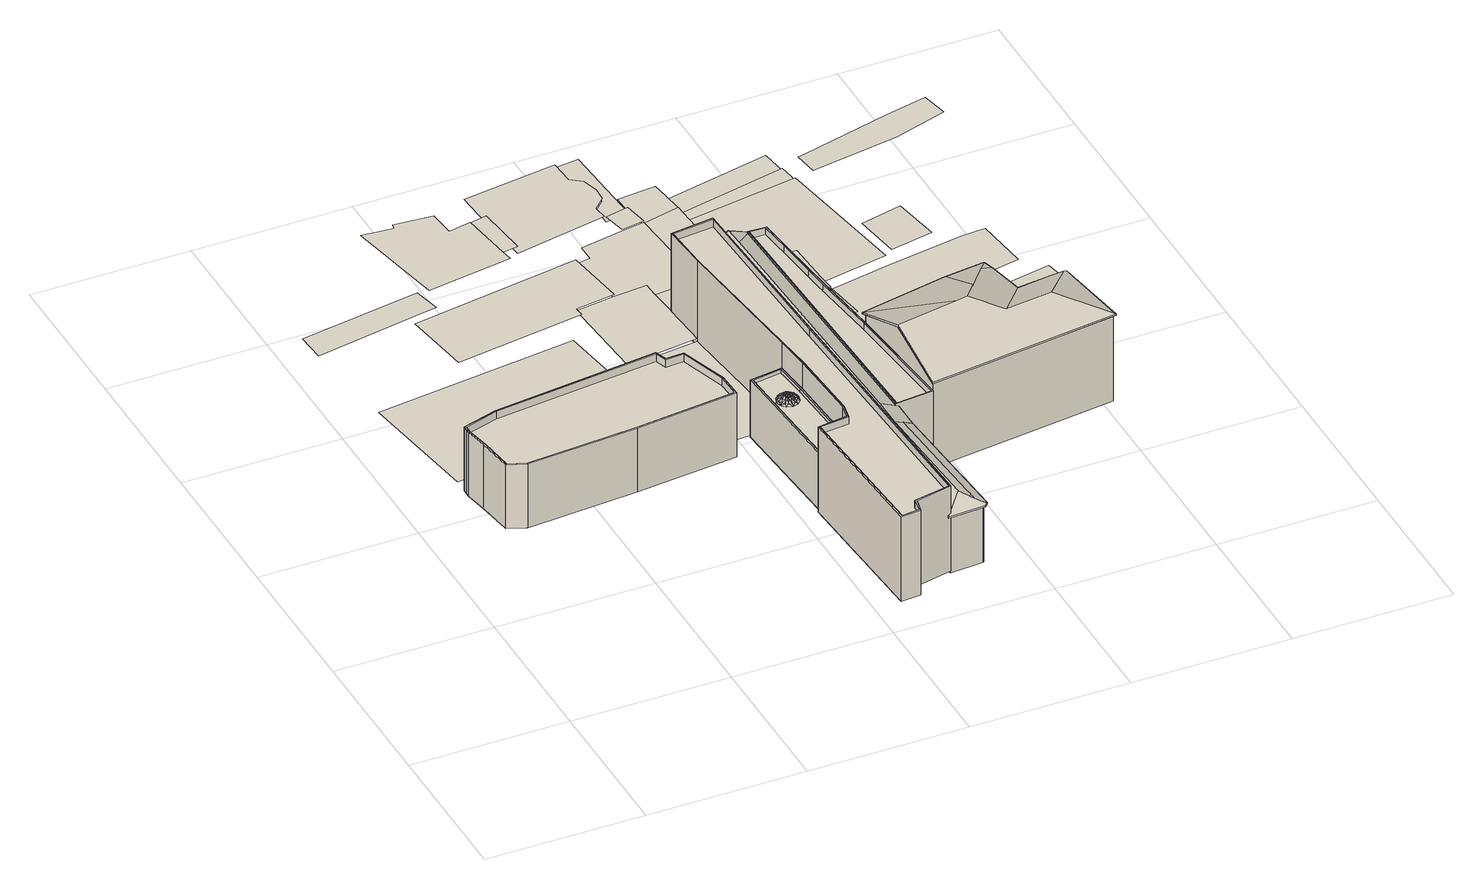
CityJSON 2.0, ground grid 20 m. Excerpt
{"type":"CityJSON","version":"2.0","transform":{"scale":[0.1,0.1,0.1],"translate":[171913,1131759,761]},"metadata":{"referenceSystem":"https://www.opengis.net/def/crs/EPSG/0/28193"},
"CityObjects":{
"building1":{"type":"Building","attributes":{"numberOfFloors":{"value":2,"sources":[{"name":"Amiran Atlas, sheet 12, map 4.3","type":"Secondary cartographic source"}],"paradata":{"author":"Beatrice Vaienti","date":"29-05-2023","comments":"In the atlas the value is \"1-3\", we have chosen a random value between 1 and 3 assigning a higher probability to 1 and 2 floors, respectively p=[0.35,0.35,0.3] for 1, 2, 3 floors","version":0}},"roof":{"type":{"value":"flat","paradata":{"author":"Beatrice Vaienti","date":"29-05-2023","version":0}}},"updatedGeometry":true,"terrainDifference":{"value":"0.7944416259970749"}},"geometry":[{"type":"MultiSurface","lod":"0","boundaries":[[[0,1,2,3,4]]]}]},
"building2":{"type":"Building","attributes":{"height":{"value":"5.87","sources":[{"name":"inferred","type":"automatic","notes":"inferred from the number of floors and default height of a single floor"}]},"numberOfFloors":{"value":2,"sources":[{"name":"Amiran Atlas, sheet 12, map 4.3","type":"Secondary cartographic source"}],"paradata":{"author":"Beatrice Vaienti","date":"29-05-2023","comments":"In the atlas the value is \"1-3\", we have chosen a random value between 1 and 3 assigning a higher probability to 1 and 2 floors, respectively p=[0.35,0.35,0.3] for 1, 2, 3 floors","version":0}},"roof":{"type":{"value":"flat","paradata":{"author":"Beatrice Vaienti","date":"29-05-2023","version":0}},"parameters":{"baseFloorThickness":{"value":"0.325"},"railingHeight":{"value":"0.953"},"railingWidth":{"value":"0.198"}}},"floorHeight":{"value":"2.935","sources":[{"name":"random","type":"automatic","notes":"Random value picked in the default range: [2.8, 3.5]"}]},"updatedGeometry":true,"terrainDifference":{"value":"1.5766540069315815"}},"geometry":[{"type":"MultiSurface","lod":"2","boundaries":[[[5,6,7,8]],[[9,10,6,5]],[[11,12,8,7]],[[10,13,14,15,16,17,18,19,20,21,11,7,6]],[[22,13,10,9]],[[21,23,12,11]],[[20,24,23,21]],[[19,25,24,20]],[[18,26,25,19]],[[17,27,26,18]],[[16,28,27,17]],[[15,29,28,16]],[[14,30,29,15]],[[13,22,30,14]],[[5,8,12,23,24,25,26,27,28,29,30,22,9],[31,32,33,34,35,36,37,38,39,40,41,42,43]],[[43,44,45,42]],[[45,46,41,42]],[[41,46,47,40]],[[47,48,39,40]],[[49,38,39,48]],[[38,49,50,37]],[[37,50,51,36]],[[52,35,36,51]],[[53,34,35,52]],[[54,33,34,53]],[[55,32,33,54]],[[56,31,32,55]],[[31,56,44,43]],[[56,55,54,53,52,51,50,49,48,47,46,45,44]]]}]},
"building3":{"type":"Building","attributes":{"numberOfFloors":{"value":3,"sources":[{"name":"Amiran Atlas, sheet 12, map 4.3","type":"Secondary cartographic source"}],"paradata":{"author":"Beatrice Vaienti","date":"29-05-2023","comments":"In the atlas the value is \"1-3\", we have chosen a random value between 1 and 3 assigning a higher probability to 1 and 2 floors, respectively p=[0.35,0.35,0.3] for 1, 2, 3 floors","version":0}},"roof":{"type":{"value":"domed","paradata":{"author":"Beatrice Vaienti","date":"29-05-2023","version":0}}},"updatedGeometry":true,"terrainDifference":{"value":"1.5278672875396442"}},"geometry":[{"type":"MultiSurface","lod":"0","boundaries":[[[57,58,59,60]]]}]},
"building4":{"type":"Building","attributes":{"numberOfFloors":{"value":2,"sources":[{"name":"Amiran Atlas, sheet 12, map 4.3","type":"Secondary cartographic source"}],"paradata":{"author":"Beatrice Vaienti","date":"29-05-2023","comments":"In the atlas the value is \"1-3\", we have chosen a random value between 1 and 3 assigning a higher probability to 1 and 2 floors, respectively p=[0.35,0.35,0.3] for 1, 2, 3 floors","version":0}},"roof":{"type":{"value":"gable","paradata":{"author":"Beatrice Vaienti","date":"29-05-2023","comments":"In the Atlas the value is reported is 'gabled (tiles)', however it is not clear whether it refers to a hip or a gable roof. Therefore we assigned a random value between the two.","version":0}}},"updatedGeometry":true,"terrainDifference":{"value":"1.1596608901573344"}},"geometry":[{"type":"MultiSurface","lod":"0","boundaries":[[[61,62,63,64,65,66,67]]]}]},
"building5":{"type":"Building","attributes":{"numberOfFloors":{"value":1,"sources":[{"name":"Amiran Atlas, sheet 12, map 4.3","type":"Secondary cartographic source"}],"paradata":{"author":"Beatrice Vaienti","date":"29-05-2023","comments":"In the atlas the value is \"1-3\", we have chosen a random value between 1 and 3 assigning a higher probability to 1 and 2 floors, respectively p=[0.35,0.35,0.3] for 1, 2, 3 floors","version":0}},"roof":{"type":{"value":"flat","paradata":{"author":"Beatrice Vaienti","date":"29-05-2023","version":0}}},"updatedGeometry":true,"terrainDifference":{"value":"0.6502244340358302"}},"geometry":[{"type":"MultiSurface","lod":"0","boundaries":[[[68,69,70,71,72,73,74,75,76]]]}]},
"building6":{"type":"Building","attributes":{"height":{"value":"6.57","sources":[{"name":"inferred","type":"automatic","notes":"inferred from the number of floors and default height of a single floor"}]},"numberOfFloors":{"value":2,"sources":[{"name":"Amiran Atlas, sheet 12, map 4.3","type":"Secondary cartographic source"}],"paradata":{"author":"Beatrice Vaienti","date":"29-05-2023","comments":"In the atlas the value is \"1-3\", we have chosen a random value between 1 and 3 assigning a higher probability to 1 and 2 floors, respectively p=[0.35,0.35,0.3] for 1, 2, 3 floors","version":0}},"roof":{"type":{"value":"domed","paradata":{"author":"Beatrice Vaienti","date":"29-05-2023","version":0}},"parameters":{"baseFloorThickness":{"value":"0.29"},"railingHeight":{"value":"0.491"},"railingWidth":{"value":"0.199"},"domePercentVertRadius":{"value":"0.625"},"domePercentBaseRadius":{"value":"0.625"}}},"floorHeight":{"value":"3.285","sources":[{"name":"random","type":"automatic","notes":"Random value picked in the default range: [2.8, 3.5]"}]},"updatedGeometry":true,"terrainDifference":{"value":"0.4296186767753679"}},"geometry":[{"type":"MultiSurface","lod":"2","boundaries":[[[77,78,79,80]],[[81,82,78,77]],[[83,84,80,79]],[[82,85,86,83,79,78]],[[87,85,82,81]],[[86,88,84,83]],[[85,87,88,86]],[[77,80,84,88,87,81],[89,90,91,92,93,94]],[[94,95,96,93]],[[96,97,92,93]],[[97,98,91,92]],[[98,99,90,91]],[[100,89,90,99]],[[95,94,89,100]],[[100,99,98,97,96,95]],[[101,102,103]],[[101,103,104]],[[105,101,104]],[[106,104,107]],[[106,105,104]],[[108,109,102]],[[108,102,101]],[[108,101,105]],[[110,107,111]],[[110,106,107]],[[112,105,106]],[[112,108,105]],[[113,114,109]],[[113,109,108]],[[115,110,111]],[[116,112,106]],[[116,106,110]],[[117,114,113]],[[117,108,112]],[[117,113,108]],[[118,111,119]],[[118,115,111]],[[120,110,115]],[[120,116,110]],[[121,114,117]],[[121,112,116]],[[121,117,112]],[[122,119,123]],[[122,118,119]],[[124,120,115]],[[124,115,118]],[[125,114,121]],[[125,116,120]],[[125,121,116]],[[126,122,123]],[[127,118,122]],[[127,124,118]],[[128,114,125]],[[128,120,124]],[[128,125,120]],[[129,123,130]],[[129,126,123]],[[131,127,122]],[[131,122,126]],[[132,114,128]],[[132,124,127]],[[132,128,124]],[[133,130,134]],[[133,129,130]],[[135,126,129]],[[135,131,126]],[[136,132,127]],[[136,127,131]],[[136,114,132]],[[137,133,134]],[[138,129,133]],[[138,135,129]],[[139,131,135]],[[139,114,136]],[[139,136,131]],[[140,134,141]],[[140,137,134]],[[142,133,137]],[[142,138,133]],[[143,114,139]],[[143,139,135]],[[143,135,138]],[[144,141,145]],[[144,140,141]],[[146,142,137]],[[146,137,140]],[[147,114,143]],[[147,138,142]],[[147,143,138]],[[148,144,145]],[[149,146,140]],[[149,140,144]],[[150,142,146]],[[150,147,142]],[[150,114,147]],[[151,148,145]],[[151,145,152]],[[153,144,148]],[[153,149,144]],[[154,150,146]],[[154,146,149]],[[154,114,150]],[[155,152,156]],[[155,151,152]],[[157,148,151]],[[157,153,148]],[[158,114,154]],[[158,149,153]],[[158,154,149]],[[159,155,156]],[[160,151,155]],[[160,157,151]],[[161,114,158]],[[161,153,157]],[[161,158,153]],[[162,103,102]],[[162,156,103]],[[162,159,156]],[[163,155,159]],[[163,160,155]],[[164,114,161]],[[164,157,160]],[[164,161,157]],[[165,102,109]],[[165,163,159]],[[165,162,102]],[[165,159,162]],[[166,114,164]],[[166,160,163]],[[166,164,160]],[[167,114,166]],[[167,163,165]],[[167,166,163]],[[168,109,114]],[[168,165,109]],[[168,114,167]],[[168,167,165]]]}]},
"building7":{"type":"Building","attributes":{"numberOfFloors":{"value":2,"sources":[{"name":"Amiran Atlas, sheet 12, map 4.3","type":"Secondary cartographic source"}],"paradata":{"author":"Beatrice Vaienti","date":"29-05-2023","comments":"In the atlas the value is \"1-3\", we have chosen a random value between 1 and 3 assigning a higher probability to 1 and 2 floors, respectively p=[0.35,0.35,0.3] for 1, 2, 3 floors","version":0}},"roof":{"type":{"value":"flat","paradata":{"author":"Beatrice Vaienti","date":"29-05-2023","version":0}}},"updatedGeometry":true,"terrainDifference":{"value":"0.7633908609686186"}},"geometry":[{"type":"MultiSurface","lod":"0","boundaries":[[[169,170,171,172,173,174]]]}]},
"building8":{"type":"Building","attributes":{"numberOfFloors":{"value":1,"paradata":{"author":"INFERRED","date":"05-06-2023","comments":"Random Forest Classifier","version":0}},"roof":{"type":{"value":"flat","paradata":{"author":"INFERRED","date":"05-06-2023","comments":"Random Forest Classifier","version":0}}},"updatedGeometry":true,"terrainDifference":{"value":"0.14422326307580807"}},"geometry":[{"type":"MultiSurface","lod":"0","boundaries":[[[175,176,177,178]]]}]},
"building9":{"type":"Building","attributes":{"height":{"value":"9.378","sources":[{"name":"inferred","type":"automatic","notes":"inferred from the number of floors and default height of a single floor"}]},"numberOfFloors":{"value":3,"sources":[{"name":"Amiran Atlas, sheet 12, map 4.3","type":"Secondary cartographic source"}],"paradata":{"author":"Beatrice Vaienti","date":"29-05-2023","comments":"In the atlas the value is \"1-3\", we have chosen a random value between 1 and 3 assigning a higher probability to 1 and 2 floors, respectively p=[0.35,0.35,0.3] for 1, 2, 3 floors","version":0}},"roof":{"type":{"value":"flat","paradata":{"author":"Beatrice Vaienti","date":"29-05-2023","version":0}},"parameters":{"baseFloorThickness":{"value":"0.282"},"railingHeight":{"value":"0.961"},"railingWidth":{"value":"0.183"}}},"floorHeight":{"value":"3.126","sources":[{"name":"random","type":"automatic","notes":"Random value picked in the default range: [2.8, 3.5]"}]},"updatedGeometry":true,"terrainDifference":{"value":"1.0599644511218649"}},"geometry":[{"type":"MultiSurface","lod":"2","boundaries":[[[179,180,181,182]],[[183,184,180,179]],[[185,186,182,181]],[[184,187,188,189,190,191,192,193,194,195,185,181,180]],[[196,187,184,183]],[[195,197,186,185]],[[194,198,197,195]],[[193,199,198,194]],[[192,200,199,193]],[[191,201,200,192]],[[190,202,201,191]],[[189,203,202,190]],[[188,204,203,189]],[[187,196,204,188]],[[179,182,186,197,198,199,200,201,202,203,204,196,183],[205,206,207,208,209,210,211,212,213,214,215,216,217]],[[205,218,219,206]],[[219,220,207,206]],[[221,208,207,220]],[[222,209,208,221]],[[222,223,210,209]],[[224,211,210,223]],[[225,212,211,224]],[[226,213,212,225]],[[227,214,213,226]],[[228,215,214,227]],[[215,228,229,216]],[[216,229,230,217]],[[218,205,217,230]],[[230,229,228,227,226,225,224,223,222,221,220,219,218]]]}]},
"building10":{"type":"Building","attributes":{"numberOfFloors":{"value":3,"sources":[{"name":"Amiran Atlas, sheet 12, map 4.3","type":"Secondary cartographic source"}],"paradata":{"author":"Beatrice Vaienti","date":"29-05-2023","comments":"In the atlas the value is \"1-3\", we have chosen a random value between 1 and 3 assigning a higher probability to 1 and 2 floors, respectively p=[0.35,0.35,0.3] for 1, 2, 3 floors","version":0}},"roof":{"type":{"value":"domed","paradata":{"author":"Beatrice Vaienti","date":"29-05-2023","version":0}}},"updatedGeometry":true,"terrainDifference":{"value":"0.6197303055889206"}},"geometry":[{"type":"MultiSurface","lod":"0","boundaries":[[[231,232,233,234,235,236,237,238]]]}]},
"building11":{"type":"Building","attributes":{"height":{"value":"6.99","sources":[{"name":"inferred","type":"automatic","notes":"inferred from the number of floors and default height of a single floor"}]},"numberOfFloors":{"value":2,"sources":[{"name":"Amiran Atlas, sheet 12, map 4.3","type":"Secondary cartographic source"}],"paradata":{"author":"Beatrice Vaienti","date":"29-05-2023","comments":"In the atlas the value is \"1-3\", we have chosen a random value between 1 and 3 assigning a higher probability to 1 and 2 floors, respectively p=[0.35,0.35,0.3] for 1, 2, 3 floors","version":0}},"roof":{"type":{"value":"gable","paradata":{"author":"Beatrice Vaienti","date":"29-05-2023","comments":"In the Atlas the value is reported is 'gabled (tiles)', however it is not clear whether it refers to a hip or a gable roof. Therefore we assigned a random value between the two.","version":0}},"parameters":{"slope":{"value":"0.423"},"upperFloorThickness":{"value":"0.229"},"eavesOverhang":{"value":"0.377"}}},"floorHeight":{"value":"3.495","sources":[{"name":"random","type":"automatic","notes":"Random value picked in the default range: [2.8, 3.5]"}]},"updatedGeometry":true,"terrainDifference":{"value":"1.0638165170016"}},"geometry":[{"type":"MultiSurface","lod":"2","boundaries":[[[239,240,241,242]],[[243,244,245,246,247,248,240,239]],[[240,248,249,250,241]],[[251,252,253,242,241,250]],[[243,239,242,254]],[[248,247,255,249]],[[247,246,256,255]],[[246,245,257,256]],[[245,244,258,259,257]],[[244,243,254,258]],[[251,250,249,255,260,261]],[[261,262,263,264,252,251]],[[252,264,265,253]],[[254,242,253,266]],[[267,266,254,258,259,268]],[[256,269,260,255]],[[257,270,269,256]],[[268,270,257,259]],[[260,271,262,261]],[[271,272,273,274,263,262]],[[274,273,275,276,265,264,263]],[[253,265,277,266]],[[266,277,278,267]],[[270,279,280,278,267,268]],[[269,281,271,260]],[[270,279,281,269]],[[273,275,282,271,272]],[[283,284,277,265,276,275,282]],[[277,284,285,280,278]],[[285,279,280]],[[281,283,282,271]],[[284,283,281,279,285]]]}]},
"building12":{"type":"Building","attributes":{"numberOfFloors":{"value":1,"sources":[{"name":"Amiran Atlas, sheet 12, map 4.3","type":"Secondary cartographic source"}],"paradata":{"author":"Beatrice Vaienti","date":"29-05-2023","comments":"In the atlas the value is \"1-3\", we have chosen a random value between 1 and 3 assigning a higher probability to 1 and 2 floors, respectively p=[0.35,0.35,0.3] for 1, 2, 3 floors","version":0}},"roof":{"type":{"value":"domed","paradata":{"author":"Beatrice Vaienti","date":"29-05-2023","version":0}}},"updatedGeometry":true,"terrainDifference":{"value":"1.1343139551216737"}},"geometry":[{"type":"MultiSurface","lod":"0","boundaries":[[[286,287,288,289,290,291,292,293,294,295]]]}]},
"building13":{"type":"Building","attributes":{"numberOfFloors":{"value":3,"sources":[{"name":"Amiran Atlas, sheet 12, map 4.3","type":"Secondary cartographic source"}],"paradata":{"author":"Beatrice Vaienti","date":"29-05-2023","comments":"In the atlas the value is \"1-3\", we have chosen a random value between 1 and 3 assigning a higher probability to 1 and 2 floors, respectively p=[0.35,0.35,0.3] for 1, 2, 3 floors","version":0}},"roof":{"type":{"value":"domed","paradata":{"author":"Beatrice Vaienti","date":"29-05-2023","version":0}}},"updatedGeometry":true,"terrainDifference":{"value":"0.6562892970616231"}},"geometry":[{"type":"MultiSurface","lod":"0","boundaries":[[[296,297,298,299,300,301,302,303,304]]]}]},
"building14":{"type":"Building","attributes":{"numberOfFloors":{"value":1,"sources":[{"name":"Amiran Atlas, sheet 12, map 4.3","type":"Secondary cartographic source"}],"paradata":{"author":"Beatrice Vaienti","date":"29-05-2023","comments":"In the atlas the value is \"1-3\", we have chosen a random value between 1 and 3 assigning a higher probability to 1 and 2 floors, respectively p=[0.35,0.35,0.3] for 1, 2, 3 floors","version":0}},"roof":{"type":{"value":"domed","paradata":{"author":"Beatrice Vaienti","date":"29-05-2023","version":0}}},"updatedGeometry":true,"terrainDifference":{"value":"0.32313147459342145"}},"geometry":[{"type":"MultiSurface","lod":"0","boundaries":[[[305,306,301,300]]]}]},
"building15":{"type":"Building","attributes":{"height":{"value":"6.46","sources":[{"name":"inferred","type":"automatic","notes":"inferred from the number of floors and default height of a single floor"}]},"numberOfFloors":{"value":2,"sources":[{"name":"Amiran Atlas, sheet 12, map 4.3","type":"Secondary cartographic source"}],"paradata":{"author":"Beatrice Vaienti","date":"29-05-2023","comments":"In the atlas the value is \"1-3\", we have chosen a random value between 1 and 3 assigning a higher probability to 1 and 2 floors, respectively p=[0.35,0.35,0.3] for 1, 2, 3 floors","version":0}},"roof":{"type":{"value":"flat","paradata":{"author":"Beatrice Vaienti","date":"29-05-2023","version":0}},"parameters":{"baseFloorThickness":{"value":"0.277"},"railingHeight":{"value":"0.906"},"railingWidth":{"value":"0.172"}}},"floorHeight":{"value":"3.23","sources":[{"name":"random","type":"automatic","notes":"Random value picked in the default range: [2.8, 3.5]"}]},"updatedGeometry":true,"terrainDifference":{"value":"0.7631865828296869"}},"geometry":[{"type":"MultiSurface","lod":"2","boundaries":[[[307,308,309,310]],[[311,312,308,307]],[[313,314,310,309]],[[312,315,316,317,318,313,309,308]],[[319,315,312,311]],[[318,320,314,313]],[[317,321,320,318]],[[316,322,321,317]],[[315,319,322,316]],[[307,310,314,320,321,322,319,311],[323,324,325,326,327,328,329,330]],[[331,329,330,332]],[[329,331,333,328]],[[334,327,328,333]],[[334,335,326,327]],[[336,325,326,335]],[[337,324,325,336]],[[338,323,324,337]],[[332,330,323,338]],[[338,337,336,335,334,333,331,332]]]}]},
"building16":{"type":"Building","attributes":{"numberOfFloors":{"value":2,"sources":[{"name":"Amiran Atlas, sheet 12, map 4.3","type":"Secondary cartographic source"}],"paradata":{"author":"Beatrice Vaienti","date":"29-05-2023","comments":"In the atlas the value is \"1-3\", we have chosen a random value between 1 and 3 assigning a higher probability to 1 and 2 floors, respectively p=[0.35,0.35,0.3] for 1, 2, 3 floors","version":0}},"roof":{"type":{"value":"flat","paradata":{"author":"INFERRED","date":"05-06-2023","comments":"Random Forest Classifier","version":0}}},"updatedGeometry":true,"terrainDifference":{"value":"0.16978922716644593"}},"geometry":[{"type":"MultiSurface","lod":"0","boundaries":[[[339,340,341,342]]]}]},
"building17":{"type":"Building","attributes":{"numberOfFloors":{"value":3,"sources":[{"name":"Amiran Atlas, sheet 12, map 4.3","type":"Secondary cartographic source"}],"paradata":{"author":"Beatrice Vaienti","date":"29-05-2023","comments":"In the atlas the value is \"1-3\", we have chosen a random value between 1 and 3 assigning a higher probability to 1 and 2 floors, respectively p=[0.35,0.35,0.3] for 1, 2, 3 floors","version":0}},"roof":{"type":{"value":"hip","paradata":{"author":"Beatrice Vaienti","date":"29-05-2023","comments":"In the Atlas the value is reported is 'gabled (tiles)', however it is not clear whether it refers to a hip or a gable roof. Therefore we assigned a random value between the two.","version":0}}},"updatedGeometry":true,"terrainDifference":{"value":"0.26000855638331266"}},"geometry":[{"type":"MultiSurface","lod":"0","boundaries":[[[343,344,345,346]]]}]},
"building18":{"type":"Building","attributes":{"numberOfFloors":{"value":2,"sources":[{"name":"Amiran Atlas, sheet 12, map 4.3","type":"Secondary cartographic source"}],"paradata":{"author":"Beatrice Vaienti","date":"29-05-2023","comments":"In the atlas the value is \"1-3\", we have chosen a random value between 1 and 3 assigning a higher probability to 1 and 2 floors, respectively p=[0.35,0.35,0.3] for 1, 2, 3 floors","version":0}},"roof":{"type":{"value":"flat","paradata":{"author":"INFERRED","date":"05-06-2023","comments":"Random Forest Classifier","version":0}}},"updatedGeometry":true,"terrainDifference":{"value":"0.9208603926425567"}},"geometry":[{"type":"MultiSurface","lod":"0","boundaries":[[[347,348,349,350,351,352,353,354,355,356]]]}]},
"building19":{"type":"Building","attributes":{"numberOfFloors":{"value":3,"sources":[{"name":"Amiran Atlas, sheet 12, map 4.3","type":"Secondary cartographic source"}],"paradata":{"author":"Beatrice Vaienti","date":"29-05-2023","comments":"In the atlas the value is \"1-3\", we have chosen a random value between 1 and 3 assigning a higher probability to 1 and 2 floors, respectively p=[0.35,0.35,0.3] for 1, 2, 3 floors","version":0}},"roof":{"type":{"value":"hip","paradata":{"author":"Beatrice Vaienti","date":"29-05-2023","comments":"In the Atlas the value is reported is 'gabled (tiles)', however it is not clear whether it refers to a hip or a gable roof. Therefore we assigned a random value between the two.","version":0}}},"updatedGeometry":true,"terrainDifference":{"value":"0.3673900319626555"}},"geometry":[{"type":"MultiSurface","lod":"0","boundaries":[[[343,346,357,358,359,360]]]}]},
"building20":{"type":"Building","attributes":{"numberOfFloors":{"value":3,"sources":[{"name":"Amiran Atlas, sheet 12, map 4.3","type":"Secondary cartographic source"}],"paradata":{"author":"Beatrice Vaienti","date":"29-05-2023","comments":"In the atlas the value is \"1-3\", we have chosen a random value between 1 and 3 assigning a higher probability to 1 and 2 floors, respectively p=[0.35,0.35,0.3] for 1, 2, 3 floors","version":0}},"roof":{"type":{"value":"flat","paradata":{"author":"INFERRED","date":"05-06-2023","comments":"Random Forest Classifier","version":0}}},"updatedGeometry":true,"terrainDifference":{"value":"0.50309649113263"}},"geometry":[{"type":"MultiSurface","lod":"0","boundaries":[[[361,362,363,364,365,366,367]]]}]},
"building21":{"type":"Building","attributes":{"numberOfFloors":{"value":3,"sources":[{"name":"Amiran Atlas, sheet 12, map 4.3","type":"Secondary cartographic source"}],"paradata":{"author":"Beatrice Vaienti","date":"29-05-2023","comments":"In the atlas the value is \"1-3\", we have chosen a random value between 1 and 3 assigning a higher probability to 1 and 2 floors, respectively p=[0.35,0.35,0.3] for 1, 2, 3 floors","version":0}},"roof":{"type":{"value":"flat","paradata":{"author":"Beatrice Vaienti","date":"29-05-2023","version":0}}},"updatedGeometry":true,"terrainDifference":{"value":"0.3895290488271276"}},"geometry":[{"type":"MultiSurface","lod":"0","boundaries":[[[368,369,370,371]]]}]},
"building22":{"type":"Building","attributes":{"numberOfFloors":{"value":1,"sources":[{"name":"Amiran Atlas, sheet 12, map 4.3","type":"Secondary cartographic source"}],"paradata":{"author":"Beatrice Vaienti","date":"29-05-2023","comments":"In the atlas the value is \"1-3\", we have chosen a random value between 1 and 3 assigning a higher probability to 1 and 2 floors, respectively p=[0.35,0.35,0.3] for 1, 2, 3 floors","version":0}},"roof":{"type":{"value":"flat","paradata":{"author":"Beatrice Vaienti","date":"29-05-2023","version":0}}},"updatedGeometry":true,"terrainDifference":{"value":"0.5213337390433298"}},"geometry":[{"type":"MultiSurface","lod":"0","boundaries":[[[372,373,374,375,376,377,378,379]]]}]},
"building23":{"type":"Building","attributes":{"numberOfFloors":{"value":2,"sources":[{"name":"Amiran Atlas, sheet 12, map 4.3","type":"Secondary cartographic source"}],"paradata":{"author":"Beatrice Vaienti","date":"29-05-2023","comments":"In the atlas the value is \"1-3\", we have chosen a random value between 1 and 3 assigning a higher probability to 1 and 2 floors, respectively p=[0.35,0.35,0.3] for 1, 2, 3 floors","version":0}},"roof":{"type":{"value":"gable","paradata":{"author":"Beatrice Vaienti","date":"29-05-2023","comments":"In the Atlas the value is reported is 'gabled (tiles)', however it is not clear whether it refers to a hip or a gable roof. Therefore we assigned a random value between the two.","version":0}}},"updatedGeometry":true,"terrainDifference":{"value":"0.9338446346059209"}},"geometry":[{"type":"MultiSurface","lod":"0","boundaries":[[[380,381,382,383]]]}]},
"building24":{"type":"Building","attributes":{"height":{"value":"9.399000000000001","sources":[{"name":"inferred","type":"automatic","notes":"inferred from the number of floors and default height of a single floor"}]},"numberOfFloors":{"value":3,"sources":[{"name":"Amiran Atlas, sheet 12, map 4.3","type":"Secondary cartographic source"}],"paradata":{"author":"Beatrice Vaienti","date":"29-05-2023","comments":"In the atlas the value is \"1-3\", we have chosen a random value between 1 and 3 assigning a higher probability to 1 and 2 floors, respectively p=[0.35,0.35,0.3] for 1, 2, 3 floors","version":0}},"roof":{"type":{"value":"gable","paradata":{"author":"Beatrice Vaienti","date":"29-05-2023","comments":"In the Atlas the value is reported is 'gabled (tiles)', however it is not clear whether it refers to a hip or a gable roof. Therefore we assigned a random value between the two.","version":0}},"parameters":{"slope":{"value":"0.393"},"upperFloorThickness":{"value":"0.245"},"eavesOverhang":{"value":"0.237"}}},"floorHeight":{"value":"3.133","sources":[{"name":"random","type":"automatic","notes":"Random value picked in the default range: [2.8, 3.5]"}]},"updatedGeometry":true,"terrainDifference":{"value":"2.434566014231765"}},"geometry":[{"type":"MultiSurface","lod":"2","boundaries":[[[384,385,386,387,388]],[[388,387,389,390]],[[391,392,385,384]],[[390,393,394,395,396,397,391,384,388]],[[390,389,398,393]],[[389,387,399,400]],[[397,401,392,391]],[[386,385,392,402,403,404]],[[396,405,406,401,397]],[[395,407,405,396]],[[394,408,407,395]],[[393,398,409,408,394]],[[399,387,386,404]],[[410,409,398,389,400,411]],[[399,412,413,400]],[[401,414,402,392]],[[404,403,415,416,412,399]],[[402,417,415,403]],[[418,406,405,407,419,420]],[[410,421,419,407,408,409]],[[400,413,422,411]],[[411,422,423,424,421,410]],[[413,412,425,426,427,428]],[[418,414,401,406]],[[414,429,417,402]],[[412,416,425]],[[416,415,417,426,425]],[[419,430,431,420]],[[420,431,432,429,414,418]],[[421,424,430,419]],[[413,428,433,434,423,422]],[[434,433,430,424,423]],[[430,433,428,427,435,432,431]],[[427,426,417,429,435]],[[435,429,432]]]}]},
"building25":{"type":"Building","attributes":{"numberOfFloors":{"value":3,"sources":[{"name":"Amiran Atlas, sheet 12, map 4.3","type":"Secondary cartographic source"}],"paradata":{"author":"Beatrice Vaienti","date":"29-05-2023","comments":"In the atlas the value is \"1-3\", we have chosen a random value between 1 and 3 assigning a higher probability to 1 and 2 floors, respectively p=[0.35,0.35,0.3] for 1, 2, 3 floors","version":0}},"roof":{"type":{"value":"flat","paradata":{"author":"Beatrice Vaienti","date":"29-05-2023","version":0}}},"updatedGeometry":true,"terrainDifference":{"value":"1.503984143741196"}},"geometry":[{"type":"MultiSurface","lod":"0","boundaries":[[[436,437,438,439,440,441]]]}]},
"building26":{"type":"Building","attributes":{"numberOfFloors":{"value":3,"sources":[{"name":"Amiran Atlas, sheet 12, map 4.3","type":"Secondary cartographic source"}],"paradata":{"author":"Beatrice Vaienti","date":"29-05-2023","comments":"In the atlas the value is \"1-3\", we have chosen a random value between 1 and 3 assigning a higher probability to 1 and 2 floors, respectively p=[0.35,0.35,0.3] for 1, 2, 3 floors","version":0}},"roof":{"type":{"value":"gable","paradata":{"author":"Beatrice Vaienti","date":"29-05-2023","comments":"In the Atlas the value is reported is 'gabled (tiles)', however it is not clear whether it refers to a hip or a gable roof. Therefore we assigned a random value between the two.","version":0}}},"updatedGeometry":true,"terrainDifference":{"value":"1.757027202010271"}},"geometry":[{"type":"MultiSurface","lod":"0","boundaries":[[[442,443,444,445,446]]]}]},
"building27":{"type":"Building","attributes":{"numberOfFloors":{"value":1,"sources":[{"name":"Amiran Atlas, sheet 12, map 4.3","type":"Secondary cartographic source"}],"paradata":{"author":"Beatrice Vaienti","date":"29-05-2023","comments":"In the atlas the value is \"1-3\", we have chosen a random value between 1 and 3 assigning a higher probability to 1 and 2 floors, respectively p=[0.35,0.35,0.3] for 1, 2, 3 floors","version":0}},"roof":{"type":{"value":"flat","paradata":{"author":"INFERRED","date":"05-06-2023","comments":"Random Forest Classifier","version":0}}},"updatedGeometry":true,"terrainDifference":{"value":"2.0794402856199303"}},"geometry":[{"type":"MultiSurface","lod":"0","boundaries":[[[447,448,449,450]]]}]},
"building28":{"type":"Building","attributes":{"numberOfFloors":{"value":3,"sources":[{"name":"Amiran Atlas, sheet 12, map 4.3","type":"Secondary cartographic source"}],"paradata":{"author":"Beatrice Vaienti","date":"29-05-2023","comments":"In the atlas the value is \"1-3\", we have chosen a random value between 1 and 3 assigning a higher probability to 1 and 2 floors, respectively p=[0.35,0.35,0.3] for 1, 2, 3 floors","version":0}},"roof":{"type":{"value":"gable","paradata":{"author":"Beatrice Vaienti","date":"29-05-2023","comments":"In the Atlas the value is reported is 'gabled (tiles)', however it is not clear whether it refers to a hip or a gable roof. Therefore we assigned a random value between the two.","version":0}}},"updatedGeometry":true,"terrainDifference":{"value":"0.6633652010008227"}},"geometry":[{"type":"MultiSurface","lod":"0","boundaries":[[[451,452,453,454]]]}]},
"building29":{"type":"Building","attributes":{"numberOfFloors":{"value":3,"sources":[{"name":"Amiran Atlas, sheet 12, map 4.3","type":"Secondary cartographic source"}],"paradata":{"author":"Beatrice Vaienti","date":"29-05-2023","comments":"In the atlas the value is \"1-3\", we have chosen a random value between 1 and 3 assigning a higher probability to 1 and 2 floors, respectively p=[0.35,0.35,0.3] for 1, 2, 3 floors","version":0}},"roof":{"type":{"value":"flat","paradata":{"author":"Beatrice Vaienti","date":"29-05-2023","version":0}}},"updatedGeometry":true,"terrainDifference":{"value":"2.3109223390918925"}},"geometry":[{"type":"MultiSurface","lod":"0","boundaries":[[[455,456,457,458,459,460,461]]]}]},
"building30":{"type":"Building","attributes":{"numberOfFloors":{"value":1,"sources":[{"name":"Amiran Atlas, sheet 12, map 4.3","type":"Secondary cartographic source"}],"paradata":{"author":"Beatrice Vaienti","date":"29-05-2023","comments":"In the atlas the value is \"1-3\", we have chosen a random value between 1 and 3 assigning a higher probability to 1 and 2 floors, respectively p=[0.35,0.35,0.3] for 1, 2, 3 floors","version":0}},"roof":{"type":{"value":"flat","paradata":{"author":"Beatrice Vaienti","date":"29-05-2023","version":0}}},"updatedGeometry":true,"terrainDifference":{"value":"0.843692603952135"}},"geometry":[{"type":"MultiSurface","lod":"0","boundaries":[[[462,463,464,465]]]}]},
"building31":{"type":"Building","attributes":{"numberOfFloors":{"value":1,"sources":[{"name":"Amiran Atlas, sheet 12, map 4.3","type":"Secondary cartographic source"}],"paradata":{"author":"Beatrice Vaienti","date":"29-05-2023","comments":"In the atlas the value is \"1-3\", we have chosen a random value between 1 and 3 assigning a higher probability to 1 and 2 floors, respectively p=[0.35,0.35,0.3] for 1, 2, 3 floors","version":0}},"roof":{"type":{"value":"flat","paradata":{"author":"Beatrice Vaienti","date":"29-05-2023","version":0}}},"updatedGeometry":true,"terrainDifference":{"value":"1.254311521833879"}},"geometry":[{"type":"MultiSurface","lod":"0","boundaries":[[[466,467,468,469,470,471]]]}]},
"building32":{"type":"Building","attributes":{"numberOfFloors":{"value":1,"sources":[{"name":"Amiran Atlas, sheet 12, map 4.3","type":"Secondary cartographic source"}],"paradata":{"author":"Beatrice Vaienti","date":"29-05-2023","comments":"In the atlas the value is \"1-3\", we have chosen a random value between 1 and 3 assigning a higher probability to 1 and 2 floors, respectively p=[0.35,0.35,0.3] for 1, 2, 3 floors","version":0}},"roof":{"type":{"value":"flat","paradata":{"author":"INFERRED","date":"05-06-2023","comments":"Random Forest Classifier","version":0}}},"updatedGeometry":true,"terrainDifference":{"value":"2.182244100745069"}},"geometry":[{"type":"MultiSurface","lod":"0","boundaries":[[[472,473,474,475,476,477,478]]]}]}
},
"vertices":[
[8,679,62],[138,702,62],[166,707,62],[159,742,62],[5,716,62],
[54,382,135],[54,382,47],[59,354,47],[59,354,135],[54,387,135],[54,387,47],[65,308,47],[65,308,135],[54,394,47],[99,407,47],[309,432,47],[314,417,47],[337,418,47],[357,356,47],[358,323,47],[228,309,47],[88,299,47],[54,394,135],[88,299,135],[228,309,135],[358,323,135],[357,356,135],[337,418,135],[314,417,135],[309,432,135],[99,407,135],[67,309,135],[89,301,135],[228,311,135],[356,325,135],[355,356,135],[336,416,135],[313,414,135],[308,429,135],[99,405,135],[56,392,135],[56,387,135],[56,382,135],[61,354,135],[61,354,125],[56,382,125],[56,387,125],[56,392,125],[99,405,125],[308,429,125],[313,414,125],[336,416,125],[355,356,125],[356,325,125],[228,311,125],[89,301,125],[67,309,125],
[52,407,51],[308,438,51],[285,598,51],[29,566,51],
[151,615,51],[315,640,51],[314,652,51],[364,659,51],[353,737,51],[166,707,51],[138,702,51],
[193,879,56],[192,872,56],[152,876,56],[177,748,56],[285,765,56],[283,780,56],[274,847,56],[245,841,56],[242,875,56],
[442,223,120],[442,223,42],[437,319,42],[437,319,120],[439,205,120],[439,205,42],[433,364,42],[433,364,120],[401,200,42],[391,358,42],[401,200,120],[391,358,120],[431,362,120],[394,356,120],[403,203,120],[437,207,120],[440,223,120],[435,319,120],[435,319,115],[440,223,115],[437,207,115],[403,203,115],[394,356,115],[431,362,115],[427,314,118],[427,312,119],[430,312,115],[428,319,115],[426,318,118],[423,321,118],[423,324,115],[424,315,121],[422,312,122],[420,323,118],[416,326,115],[422,317,121],[420,313,123],[416,312,124],[416,323,118],[420,319,121],[420,314,123],[412,323,118],[409,324,115],[417,320,121],[419,315,123],[408,321,118],[404,319,115],[414,320,121],[417,316,123],[406,318,118],[412,319,121],[416,316,123],[404,314,118],[402,312,115],[410,317,121],[414,316,123],[404,310,118],[404,305,115],[408,315,121],[413,315,123],[406,306,118],[408,312,121],[412,314,123],[408,303,118],[409,300,115],[408,309,121],[412,313,123],[412,301,118],[416,298,115],[410,306,121],[412,311,123],[416,300,118],[412,305,121],[412,310,123],[420,301,118],[423,300,115],[414,304,121],[413,308,123],[423,303,118],[428,305,115],[417,304,121],[414,308,123],[426,306,118],[420,305,121],[416,307,123],[427,310,118],[422,306,121],[417,308,123],[424,309,121],[419,308,123],[420,310,123],[420,311,123],
[337,418,44],[357,356,44],[391,358,44],[433,364,44],[414,547,44],[322,535,44],
[283,780,55],[303,784,55],[296,852,55],[274,847,55],
[401,200,155],[401,200,38],[412,4,38],[412,4,155],[439,205,155],[439,205,38],[437,6,38],[437,6,155],[442,223,38],[437,319,38],[433,364,38],[414,547,38],[410,607,38],[465,614,38],[474,375,38],[487,34,38],[441,24,38],[442,223,155],[441,24,155],[487,34,155],[474,375,155],[465,614,155],[410,607,155],[414,547,155],[433,364,155],[437,319,155],[414,6,155],[403,199,155],[440,203,155],[444,223,155],[439,319,155],[434,364,155],[415,547,155],[412,605,155],[464,611,155],[472,375,155],[485,35,155],[439,26,155],[436,8,155],[414,6,145],[403,199,145],[440,203,145],[444,223,145],[439,319,145],[434,364,145],[415,547,145],[412,605,145],[464,611,145],[472,375,145],[485,35,145],[439,26,145],[436,8,145],
[314,652,48],[315,640,48],[322,535,48],[414,547,48],[410,607,48],[407,645,48],[406,663,48],[364,659,48],
[487,34,35],[528,37,35],[528,37,116],[487,34,116],[474,375,35],[465,614,35],[510,618,35],[519,247,35],[519,210,35],[530,38,35],[530,38,116],[529,38,116],[532,35,115],[530,33,114],[483,30,114],[474,375,116],[519,210,116],[519,247,116],[510,618,116],[465,614,116],[487,616,125],[523,210,114],[534,37,114],[534,37,116],[532,35,117],[530,33,116],[483,30,116],[470,375,114],[461,617,114],[487,620,125],[523,247,114],[513,622,114],[523,210,116],[511,210,122],[521,44,122],[527,39,119],[507,57,127],[497,45,123],[470,375,116],[461,617,116],[513,622,116],[487,620,127],[523,247,116],[500,210,126],[499,247,127],[495,376,127],[488,594,127],
[415,889,45],[413,920,45],[293,903,45],[296,852,45],[303,784,45],[421,807,45],[419,825,45],[434,839,45],[435,857,45],[429,878,45],
[372,739,46],[353,737,46],[364,659,46],[406,663,46],[407,645,46],[465,651,46],[456,777,46],[427,772,46],[372,762,46],
[410,607,46],[465,614,46],
[542,522,120],[542,522,36],[537,575,36],[537,575,120],[545,490,120],[545,490,36],[533,617,36],[533,617,120],[555,403,36],[568,252,36],[519,247,36],[510,618,36],[555,403,120],[510,618,120],[519,247,120],[568,252,120],[531,616,120],[511,616,120],[521,249,120],[566,253,120],[553,403,120],[543,490,120],[540,522,120],[535,575,120],[540,522,111],[535,575,111],[543,490,111],[553,403,111],[566,253,111],[521,249,111],[511,616,111],[531,616,111],
[421,802,48],[427,772,48],[456,777,48],[451,808,48],
[465,651,44],[465,614,44],[510,618,44],[510,656,44],
[435,857,41],[434,839,41],[419,825,41],[421,807,41],[421,802,41],[451,808,41],[444,924,41],[413,920,41],[415,889,41],[429,878,41],
[511,664,44],[505,777,44],[504,789,44],[456,777,44],
[451,808,43],[456,777,43],[504,789,43],[504,796,43],[500,830,43],[499,838,43],[450,833,43],
[597,584,38],[537,575,38],[542,522,38],[605,530,38],
[537,575,39],[597,584,39],[595,606,39],[592,664,39],[511,664,39],[510,656,39],[510,618,39],[533,617,39],
[545,490,31],[555,403,31],[665,425,31],[649,507,31],
[713,432,14],[713,432,133],[714,430,134],[718,420,133],[718,420,14],[728,372,133],[728,372,14],[665,425,14],[665,425,133],[776,378,14],[790,378,14],[805,283,14],[568,252,14],[555,403,14],[776,378,133],[720,421,132],[730,374,132],[555,403,133],[665,428,132],[715,434,132],[716,432,133],[568,252,133],[562,327,162],[805,283,133],[790,378,133],[789,378,133],[790,380,133],[775,380,132],[720,421,134],[730,374,134],[552,405,132],[715,434,134],[716,432,135],[665,428,134],[559,327,162],[808,281,132],[566,249,132],[793,380,132],[775,380,134],[790,380,135],[793,380,134],[704,416,141],[674,373,156],[653,343,166],[689,317,154],[552,405,134],[808,281,134],[566,249,134],[559,327,165],[749,325,154],[777,362,142],[639,340,166],
[595,606,31],[683,623,31],[655,801,31],[505,777,31],[511,664,31],[592,664,31],
[504,796,28],[504,789,28],[505,777,28],[655,801,28],[651,828,28],
[647,862,25],[500,830,25],[504,796,25],[651,828,25],
[718,420,19],[728,372,19],[776,378,19],[768,426,19],
[815,642,16],[785,640,16],[683,623,16],[595,606,16],[597,584,16],[605,530,16],[823,572,16],
[690,700,23],[699,641,23],[753,651,23],[743,712,23],
[860,479,11],[859,517,11],[852,553,11],[748,533,11],[745,501,11],[754,463,11],
[809,862,1],[877,883,1],[870,917,1],[816,905,1],[702,876,1],[693,874,1],[697,843,1]
]}
